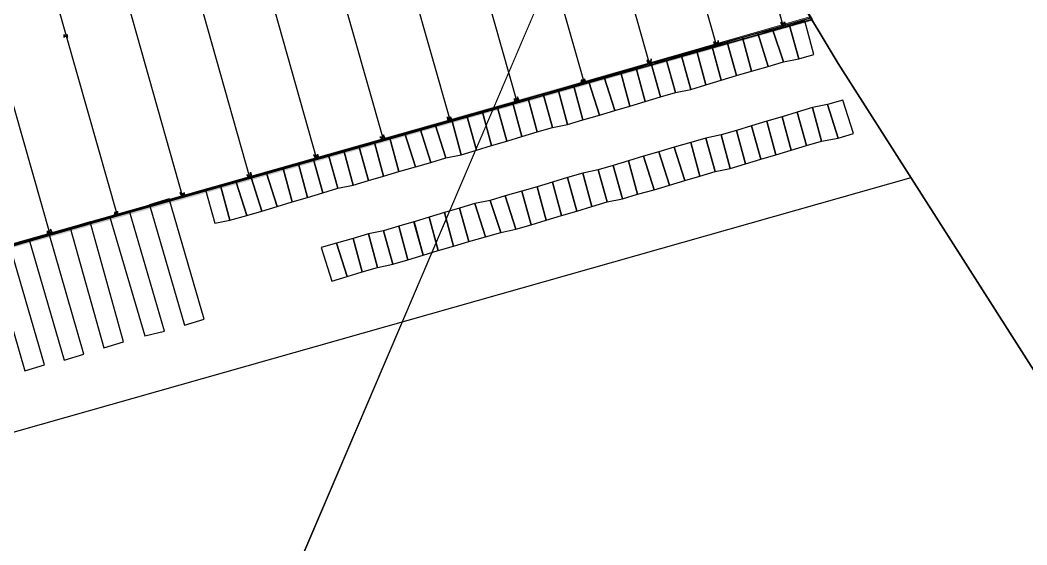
# Model space of a CAD drawing. Header units: inches. Extents: x 5 to 295, y 10 to 227.
# Drawn here: x 274.48 to 279.7, y 207.25 to 209.98 of the extents above; entities that cross this region are included whole.
import ezdxf

# ---------------------------------------------------------------- set-up
doc = ezdxf.new("R2010")
doc.units = ezdxf.units.IN
doc.header["$MEASUREMENT"] = 0
doc.layers.add('1- 3', color=3, linetype='Continuous')

msp = doc.modelspace()

# ---------------------------------------------------------------- hatches: boundary and pattern name
at = {"layer": '1- 3'}
for points in [[(272.5561, 208.2828), (272.5482, 208.2591), (278.583, 209.9968)], [(272.5482, 208.2591), (278.583, 209.9968), (278.5909, 209.9731)]]:
    msp.add_hatch(color=256, dxfattribs=at).paths.add_polyline_path(points)

# ---------------------------------------------------------------- linework, layer by layer
at = {"layer": '1- 3', "lineweight": 5}
for points in [[(266.5846, 206.9953), (265.6288, 211.9005), (265.147, 219.0095), (273.8595, 217.8562), (276.3239, 213.7488), (277.7378, 211.4028), (274.7126, 204.3096), (266.5846, 206.9953)], [(274.5625, 199.1911), (274.6494, 202.9115), (274.286, 203.0063), (274.4519, 203.7093), (277.7378, 211.4028)], [(274.5625, 199.1911), (274.6494, 202.9115), (274.286, 203.0063), (274.4519, 203.7093), (274.6968, 204.2859), (277.7378, 211.4028), (278.7252, 209.752), (280.3524, 207.2006), (282.1691, 204.1753), (282.3508, 203.8436), (282.8326, 203.3933), (284.6336, 198.2196), (274.5625, 199.1911)]]:
    msp.add_lwpolyline(points, dxfattribs=at)
at = {"layer": '1- 3', "lineweight": 25}
for points in [[(273.8595, 217.8557), (276.3239, 213.7483), (278.7252, 209.7515), (280.3524, 207.2001), (282.1691, 204.1748), (282.3508, 203.8431), (282.8326, 203.3928), (284.6336, 198.2191)], [(278.5909, 209.9811), (277.0507, 212.5403), (271.7663, 211.0474), (272.5483, 208.2749), (278.5909, 209.9811)], [(277.7458, 209.7441), (276.9638, 212.5166)], [(277.4061, 209.6493), (276.6162, 212.4218)], [(277.0586, 209.5466), (276.2687, 212.327)], [(276.711, 209.4518), (275.9211, 212.2243)], [(276.3635, 209.3571), (275.5736, 212.1296)], [(276.0159, 209.2544), (275.2339, 212.0269)], [(275.6683, 209.1596), (274.8864, 211.9321)], [(275.3208, 209.0569), (274.5388, 211.8294)], [(274.9811, 208.9621), (274.1912, 211.7346)], [(274.6336, 208.8594), (273.8437, 211.6319)], [(278.0933, 209.8468), (277.5799, 211.6556)], [(271.7663, 211.0477), (272.5562, 208.2752), (278.5831, 209.9892)], [(271.8611, 210.7001), (272.5483, 208.2751), (278.591, 209.9813)], [(278.4409, 209.9416), (278.2908, 210.4787)], [(272.5562, 208.283), (278.5831, 209.9892)], [(272.5562, 208.2831), (278.5831, 209.9892)], [(278.4724, 209.9494), (278.3855, 209.9257), (278.4408, 209.7599), (278.5198, 209.7757), (278.4724, 209.9494)], [(278.4488, 209.9574), (278.433, 209.9574), (278.4251, 209.9653), (278.433, 209.9495), (278.433, 209.9574), (278.4488, 209.9574), (278.4488, 209.9495), (278.4488, 209.9653), (278.4409, 209.9653), (278.4488, 209.9574)], [(278.5514, 209.9731), (278.4724, 209.9494), (278.5198, 209.7756), (278.5988, 209.7993), (278.5514, 209.9731)], [(274.7205, 209.8942), (274.7047, 209.8942), (274.7047, 209.9021), (274.7047, 209.8863), (274.7047, 209.8942), (274.7205, 209.8942), (274.7205, 209.8863), (274.7205, 209.9021), (274.7205, 209.8942)], [(278.3065, 209.9099), (278.2276, 209.8862), (278.275, 209.7125), (278.3618, 209.7362), (278.3065, 209.9099)], [(278.3855, 209.9257), (278.3065, 209.9099), (278.3618, 209.7362), (278.4408, 209.7599), (278.3855, 209.9257)], [(278.1486, 209.8625), (278.0696, 209.8388), (278.117, 209.6651), (278.196, 209.6887), (278.1486, 209.8625)], [(278.1012, 209.8626), (278.0854, 209.8547), (278.0854, 209.8626), (278.0775, 209.8626), (278.0854, 209.8468), (278.0854, 209.8547), (278.1012, 209.8626), (278.1012, 209.8547), (278.1012, 209.8705), (278.1012, 209.8626)], [(278.2276, 209.8862), (278.1486, 209.8625), (278.196, 209.6888), (278.275, 209.7125), (278.2276, 209.8862)], [(277.9116, 209.7914), (277.8326, 209.7677), (277.88, 209.6018), (277.959, 209.6176), (277.9116, 209.7914)], [(277.9906, 209.8151), (277.9116, 209.7914), (277.959, 209.6177), (278.038, 209.6413), (277.9906, 209.8151)], [(278.0696, 209.8388), (277.9906, 209.8151), (278.038, 209.6414), (278.117, 209.665), (278.0696, 209.8388)], [(277.7536, 209.7519), (277.6746, 209.7282), (277.722, 209.5544), (277.801, 209.5781), (277.7536, 209.7519)], [(277.7537, 209.7678), (277.7379, 209.7599), (277.7379, 209.7678), (277.73, 209.7678), (277.7379, 209.752), (277.7379, 209.7599), (277.7537, 209.7599), (277.7537, 209.752), (277.7537, 209.7757), (277.7537, 209.7678)], [(277.8326, 209.7677), (277.7536, 209.7519), (277.801, 209.5781), (277.88, 209.6018), (277.8326, 209.7677)], [(277.5956, 209.7045), (277.5088, 209.6808), (277.564, 209.5071), (277.643, 209.5307), (277.5956, 209.7045)], [(277.6746, 209.7282), (277.5956, 209.7045), (277.643, 209.5308), (277.722, 209.5544), (277.6746, 209.7282)], [(277.3508, 209.6334), (277.2718, 209.6097), (277.3192, 209.4359), (277.3982, 209.4596), (277.3508, 209.6334)], [(277.4298, 209.6571), (277.3508, 209.6334), (277.3982, 209.4596), (277.4851, 209.4833), (277.4298, 209.6571)], [(277.4061, 209.6651), (277.3903, 209.6651), (277.3903, 209.6493), (277.3903, 209.6572), (277.4061, 209.6651), (277.4061, 209.6572), (277.414, 209.6572), (277.4061, 209.673), (277.4061, 209.6651)], [(277.5087, 209.6808), (277.4298, 209.6571), (277.4851, 209.4834), (277.564, 209.507), (277.5087, 209.6808)], [(277.1928, 209.5938), (277.1138, 209.5701), (277.1612, 209.3964), (277.2402, 209.4201), (277.1928, 209.5938)], [(277.2718, 209.6097), (277.1928, 209.5939), (277.2402, 209.4201), (277.3192, 209.4359), (277.2718, 209.6097)], [(277.0348, 209.5464), (276.9558, 209.5227), (277.0032, 209.349), (277.0822, 209.3726), (277.0348, 209.5464)], [(277.1138, 209.5701), (277.0348, 209.5464), (277.0822, 209.3727), (277.1612, 209.3963), (277.1138, 209.5701)], [(277.0586, 209.5703), (277.0428, 209.5624), (277.0428, 209.5703), (277.0428, 209.5545), (277.0507, 209.5545), (277.0428, 209.5624), (277.0586, 209.5703), (277.0586, 209.5624), (277.0665, 209.5624), (277.0586, 209.5782), (277.0586, 209.5703)], [(278.6699, 209.5386), (278.5909, 209.5228), (278.6383, 209.349), (278.7252, 209.3648), (278.6699, 209.5386)], [(278.7489, 209.5623), (278.6699, 209.5386), (278.7252, 209.3649), (278.8042, 209.3885), (278.7489, 209.5623)], [(276.8768, 209.499), (276.7978, 209.4753), (276.8452, 209.3015), (276.9242, 209.3252), (276.8768, 209.499)], [(276.9558, 209.5227), (276.8768, 209.499), (276.9242, 209.3253), (277.0032, 209.3489), (276.9558, 209.5227)], [(278.5119, 209.4991), (278.4329, 209.4754), (278.4803, 209.3016), (278.5593, 209.3253), (278.5119, 209.4991)], [(278.5909, 209.5228), (278.5119, 209.4991), (278.5593, 209.3253), (278.6383, 209.349), (278.5909, 209.5228)], [(276.6319, 209.4358), (276.553, 209.4121), (276.6082, 209.2383), (276.6872, 209.262), (276.6319, 209.4358)], [(276.7188, 209.4516), (276.6319, 209.4358), (276.6872, 209.262), (276.7662, 209.2778), (276.7188, 209.4516)], [(276.711, 209.4676), (276.6952, 209.4676), (276.6952, 209.4755), (276.6952, 209.4597), (276.7031, 209.4597), (276.6952, 209.4676), (276.711, 209.4676), (276.7189, 209.4597), (276.711, 209.4755), (276.711, 209.4676)], [(276.7978, 209.4753), (276.7188, 209.4516), (276.7662, 209.2778), (276.8452, 209.3015), (276.7978, 209.4753)], [(278.2749, 209.428), (278.1959, 209.4043), (278.2433, 209.2305), (278.3223, 209.2542), (278.2749, 209.428)], [(278.3539, 209.4517), (278.2749, 209.428), (278.3223, 209.2542), (278.4013, 209.2779), (278.3539, 209.4517)], [(278.4329, 209.4754), (278.3539, 209.4517), (278.4013, 209.2779), (278.4803, 209.3016), (278.4329, 209.4754)], [(276.3635, 209.3729), (276.3477, 209.3649), (276.3477, 209.3729), (276.3556, 209.357), (276.3556, 209.3649), (276.3635, 209.3729), (276.3714, 209.3649), (276.3635, 209.3807), (276.3635, 209.3729)], [(276.474, 209.3884), (276.395, 209.3647), (276.4424, 209.1909), (276.5293, 209.2146), (276.474, 209.3884)], [(276.553, 209.4121), (276.474, 209.3884), (276.5293, 209.2146), (276.6082, 209.2383), (276.553, 209.4121)], [(278.117, 209.3806), (278.038, 209.3648), (278.0854, 209.191), (278.1643, 209.2068), (278.117, 209.3806)], [(278.1959, 209.4043), (278.117, 209.3806), (278.1643, 209.2068), (278.2433, 209.2305), (278.1959, 209.4043)], [(276.316, 209.3409), (276.237, 209.3172), (276.2844, 209.1435), (276.3634, 209.1672), (276.316, 209.3409)], [(276.395, 209.3647), (276.316, 209.341), (276.3634, 209.1672), (276.4424, 209.1909), (276.395, 209.3647)], [(277.959, 209.3411), (277.8721, 209.3174), (277.9274, 209.1436), (278.0064, 209.1673), (277.959, 209.3411)], [(278.038, 209.3648), (277.959, 209.3411), (278.0064, 209.1673), (278.0854, 209.191), (278.038, 209.3648)], [(276.079, 209.2698), (276, 209.254), (276.0474, 209.0802), (276.1264, 209.1039), (276.079, 209.2698)], [(276.0238, 209.2702), (276.008, 209.2702), (276.0001, 209.2781), (276.008, 209.2623), (276.008, 209.2702), (276.0238, 209.2702), (276.0238, 209.2623), (276.0238, 209.2781), (276.0159, 209.2781), (276.0238, 209.2702)], [(276.158, 209.2935), (276.079, 209.2698), (276.1264, 209.1039), (276.2054, 209.1197), (276.158, 209.2935)], [(276.237, 209.3172), (276.158, 209.2935), (276.2054, 209.1198), (276.2844, 209.1434), (276.237, 209.3172)], [(277.7141, 209.27), (277.6351, 209.2463), (277.6825, 209.0725), (277.7694, 209.0962), (277.7141, 209.27)], [(277.7931, 209.2937), (277.7141, 209.27), (277.7694, 209.0962), (277.8484, 209.1199), (277.7931, 209.2937)], [(277.8721, 209.3174), (277.7931, 209.2937), (277.8484, 209.1199), (277.9274, 209.1436), (277.8721, 209.3174)], [(275.921, 209.2303), (275.842, 209.2066), (275.8894, 209.0329), (275.9684, 209.0565), (275.921, 209.2303)], [(276, 209.254), (275.921, 209.2303), (275.9684, 209.0566), (276.0474, 209.0802), (276, 209.254)], [(277.5561, 209.2226), (277.4771, 209.1989), (277.5245, 209.033), (277.6035, 209.0488), (277.5561, 209.2226)], [(277.6351, 209.2463), (277.5561, 209.2226), (277.6035, 209.0488), (277.6825, 209.0725), (277.6351, 209.2463)], [(275.6762, 209.1754), (275.6604, 209.1675), (275.6525, 209.1754), (275.6604, 209.1596), (275.6604, 209.1675), (275.6762, 209.1754), (275.6762, 209.1675), (275.6762, 209.1833), (275.6683, 209.1833), (275.6762, 209.1754)], [(275.7552, 209.1829), (275.6762, 209.1592), (275.7315, 208.9854), (275.8104, 209.0091), (275.7552, 209.1829)], [(275.842, 209.2066), (275.7552, 209.1829), (275.8104, 209.0091), (275.8894, 209.0328), (275.842, 209.2066)], [(277.3981, 209.1831), (277.3192, 209.1594), (277.3666, 208.9856), (277.4455, 209.0093), (277.3981, 209.1831)], [(277.4771, 209.1989), (277.3982, 209.1831), (277.4455, 209.0093), (277.5245, 209.033), (277.4771, 209.1989)], [(272.8089, 207.3744), (279.1044, 209.1596)], [(275.5182, 209.1118), (275.4392, 209.096), (275.4866, 208.9222), (275.5656, 208.938), (275.5182, 209.1118)], [(275.5972, 209.1355), (275.5182, 209.1118), (275.5656, 208.938), (275.6525, 208.9617), (275.5972, 209.1355)], [(275.6762, 209.1592), (275.5972, 209.1355), (275.6525, 208.9617), (275.7315, 208.9854), (275.6762, 209.1592)], [(277.1612, 209.1119), (277.0822, 209.0882), (277.1296, 208.9144), (277.2086, 208.9381), (277.1612, 209.1119)], [(277.2402, 209.1356), (277.1612, 209.1119), (277.2086, 208.9382), (277.2876, 208.9618), (277.2402, 209.1356)], [(277.3191, 209.1593), (277.2402, 209.1356), (277.2876, 208.9619), (277.3665, 208.9855), (277.3191, 209.1593)], [(275.3287, 209.0806), (275.3129, 209.0727), (275.3129, 209.0806), (275.305, 209.0806), (275.3129, 209.0648), (275.3129, 209.0727), (275.3287, 209.0727), (275.3287, 209.0648), (275.3287, 209.0806)], [(276.9953, 209.0645), (276.9163, 209.0408), (276.9716, 208.8749), (277.0506, 208.8907), (276.9953, 209.0645)], [(277.0822, 209.0882), (276.9953, 209.0645), (277.0506, 208.8907), (277.1296, 208.9144), (277.0822, 209.0882)], [(275.147, 209.0172), (275.3286, 208.3932), (275.4313, 208.4248), (275.2496, 209.0488), (275.147, 209.0172)], [(276.8373, 209.025), (276.7583, 209.0013), (276.8057, 208.8275), (276.8926, 208.8512), (276.8373, 209.025)], [(276.9163, 209.0408), (276.8373, 209.025), (276.8926, 208.8512), (276.9716, 208.8749), (276.9163, 209.0408)], [(274.9416, 208.954), (275.1233, 208.3379), (275.2259, 208.3616), (275.0443, 208.9856), (274.9416, 208.954)], [(274.9811, 208.9779), (274.9653, 208.9779), (274.9653, 208.9621), (274.9653, 208.97), (274.9811, 208.9779), (274.9811, 208.97), (274.9811, 208.9858), (274.9811, 208.9779)], [(276.6003, 208.9539), (276.5214, 208.9302), (276.5687, 208.7564), (276.6477, 208.7801), (276.6003, 208.9539)], [(276.6793, 208.9776), (276.6003, 208.9539), (276.6477, 208.7801), (276.7267, 208.8038), (276.6793, 208.9776)], [(276.7583, 209.0013), (276.6793, 208.9776), (276.7267, 208.8038), (276.8057, 208.8275), (276.7583, 209.0013)], [(274.7362, 208.8987), (274.91, 208.2747), (275.0127, 208.3063), (274.8389, 208.9303), (274.7362, 208.8987)], [(276.4424, 208.9064), (276.3634, 208.8827), (276.4108, 208.709), (276.4897, 208.7326), (276.4424, 208.9064)], [(276.5213, 208.9302), (276.4424, 208.9065), (276.4898, 208.7327), (276.5687, 208.7564), (276.5213, 208.9302)], [(274.5229, 208.8355), (274.7046, 208.2115), (274.8073, 208.2431), (274.6256, 208.8671), (274.5229, 208.8355)], [(274.6336, 208.8831), (274.6178, 208.8752), (274.6178, 208.8831), (274.6178, 208.8673), (274.6178, 208.8752), (274.6415, 208.8752), (274.6336, 208.891), (274.6336, 208.8831)], [(276.2844, 208.8669), (276.2054, 208.8432), (276.2528, 208.6695), (276.3318, 208.6931), (276.2844, 208.8669)], [(276.3634, 208.8827), (276.2844, 208.8669), (276.3318, 208.6931), (276.4108, 208.7089), (276.3634, 208.8827)], [(274.3176, 208.7803), (274.4992, 208.1562), (274.6019, 208.1878), (274.4203, 208.8119), (274.3176, 208.7803)], [(276.1185, 208.8195), (276.0395, 208.7958), (276.0948, 208.622), (276.1738, 208.6457), (276.1185, 208.8195)], [(276.2054, 208.8432), (276.1185, 208.8195), (276.1738, 208.6458), (276.2528, 208.6694), (276.2054, 208.8432)]]:
    msp.add_lwpolyline(points, dxfattribs=at)
at = {"layer": '1- 3', "lineweight": 0}
for points in [[(272.5561, 208.2828), (272.5482, 208.2591), (278.583, 209.9968)], [(272.5482, 208.2591), (278.583, 209.9968), (278.5909, 209.9731)]]:
    msp.add_lwpolyline(points, dxfattribs=at)
at = {"layer": '1- 3', "lineweight": 25}
for points, knots in [([(293.8674, 125.6445), (293.8674, 125.6445), (293.8674, 224.4913), (293.8674, 224.4913), (293.8632, 224.7941), (293.6218, 225.0236), (293.3224, 225.0284), (293.3224, 225.0284), (251.8769, 225.0284), (251.8769, 225.0284)], [0, 0, 0, 0, 1, 1, 1, 2, 2, 2, 3, 3, 3, 3]), ([(273.8595, 217.8562), (273.8595, 217.8562), (276.3239, 213.7488), (276.3239, 213.7488), (276.3239, 213.7488), (278.7252, 209.752), (278.7252, 209.752), (278.7252, 209.752), (280.3524, 207.2006), (280.3524, 207.2006), (280.3524, 207.2006), (282.1691, 204.1753), (282.1691, 204.1753), (282.1691, 204.1753), (282.3508, 203.8436), (282.3508, 203.8436), (282.3508, 203.8436), (282.8326, 203.3933), (282.8326, 203.3933), (282.8326, 203.3933), (284.6336, 198.2196), (284.6336, 198.2196), (284.6336, 198.2196), (274.5625, 199.1911), (274.5625, 199.1911), (274.5625, 199.1911), (268.346, 196.8136), (268.346, 196.8136), (268.346, 196.8136), (267.7615, 196.3949), (267.7615, 196.3949), (267.7615, 196.3949), (266.5135, 195.8657), (266.5135, 195.8657), (266.5135, 195.8657), (264.3097, 194.7678), (264.3097, 194.7678), (264.3097, 194.7678), (264.7994, 194.5545), (264.7994, 194.5545), (264.7994, 194.5545), (264.8231, 194.5387), (264.8231, 194.5387), (264.8231, 194.5387), (265.1075, 194.2306), (265.1075, 194.2306), (265.1075, 194.2306), (265.2576, 194.0095), (265.2576, 194.0095), (265.2576, 194.0095), (265.3208, 193.891), (265.3208, 193.891), (265.3208, 193.891), (267.1849, 189.4992), (267.1849, 189.4992), (267.1849, 189.4992), (266.8452, 189.4518), (266.8452, 189.4518), (266.8452, 189.4518), (266.7426, 189.3807), (266.7426, 189.3807), (266.7426, 189.3807), (266.5135, 189.3175), (266.5135, 189.3175), (266.5135, 189.3175), (266.316, 189.5387), (266.316, 189.5387), (266.316, 189.5387), (265.8184, 190.1785), (265.8184, 190.1785), (265.8184, 190.1785), (263.4013, 193.267), (263.4013, 193.267), (263.4013, 193.267), (262.5798, 194.1911), (262.5798, 194.1911), (261.6096, 195.3595), (260.5328, 196.4392), (259.5941, 197.6351), (259.5941, 197.6351), (258.8279, 198.6856), (258.8279, 198.6856), (258.8279, 198.6856), (258.4013, 199.4439), (258.4013, 199.4439), (258.4013, 199.4439), (258.2433, 199.7204), (258.2433, 199.7204), (258.2433, 199.7204), (257.6509, 200.8894), (257.6509, 200.8894), (257.6509, 200.8894), (257.643, 200.8973), (257.643, 200.8973), (257.643, 200.8973), (259.365, 201.4897), (259.365, 201.4897), (259.365, 201.4897), (259.1438, 202.169), (259.1438, 202.169), (259.1438, 202.169), (258.97, 202.6904), (258.97, 202.6904), (258.97, 202.6904), (263.2433, 204.1516), (263.2433, 204.1516), (263.2433, 204.1516), (261.8847, 208.1801), (261.8847, 208.1801), (261.8847, 208.1801), (264.7046, 208.2196), (264.7046, 208.2196), (264.7046, 208.2196), (264.0095, 211.7899), (264.0095, 211.7899), (264.0095, 211.7899), (263.504, 219.2227), (263.504, 219.2227), (263.504, 219.2227), (269.1991, 218.4724), (269.1991, 218.4724), (269.1991, 218.4724), (273.8595, 217.8562), (273.8595, 217.8562)], [0, 0, 0, 0, 1, 1, 1, 2, 2, 2, 3, 3, 3, 4, 4, 4, 5, 5, 5, 6, 6, 6, 7, 7, 7, 8, 8, 8, 9, 9, 9, 10, 10, 10, 11, 11, 11, 12, 12, 12, 13, 13, 13, 14, 14, 14, 15, 15, 15, 16, 16, 16, 17, 17, 17, 18, 18, 18, 19, 19, 19, 20, 20, 20, 21, 21, 21, 22, 22, 22, 23, 23, 23, 24, 24, 24, 25, 25, 25, 26, 26, 26, 27, 27, 27, 28, 28, 28, 29, 29, 29, 30, 30, 30, 31, 31, 31, 32, 32, 32, 33, 33, 33, 34, 34, 34, 35, 35, 35, 36, 36, 36, 37, 37, 37, 38, 38, 38, 39, 39, 39, 40, 40, 40, 41, 41, 41, 41])]:
    msp.add_open_spline(points, degree=3, knots=knots, dxfattribs=at)

doc.saveas('drawing.dxf')
